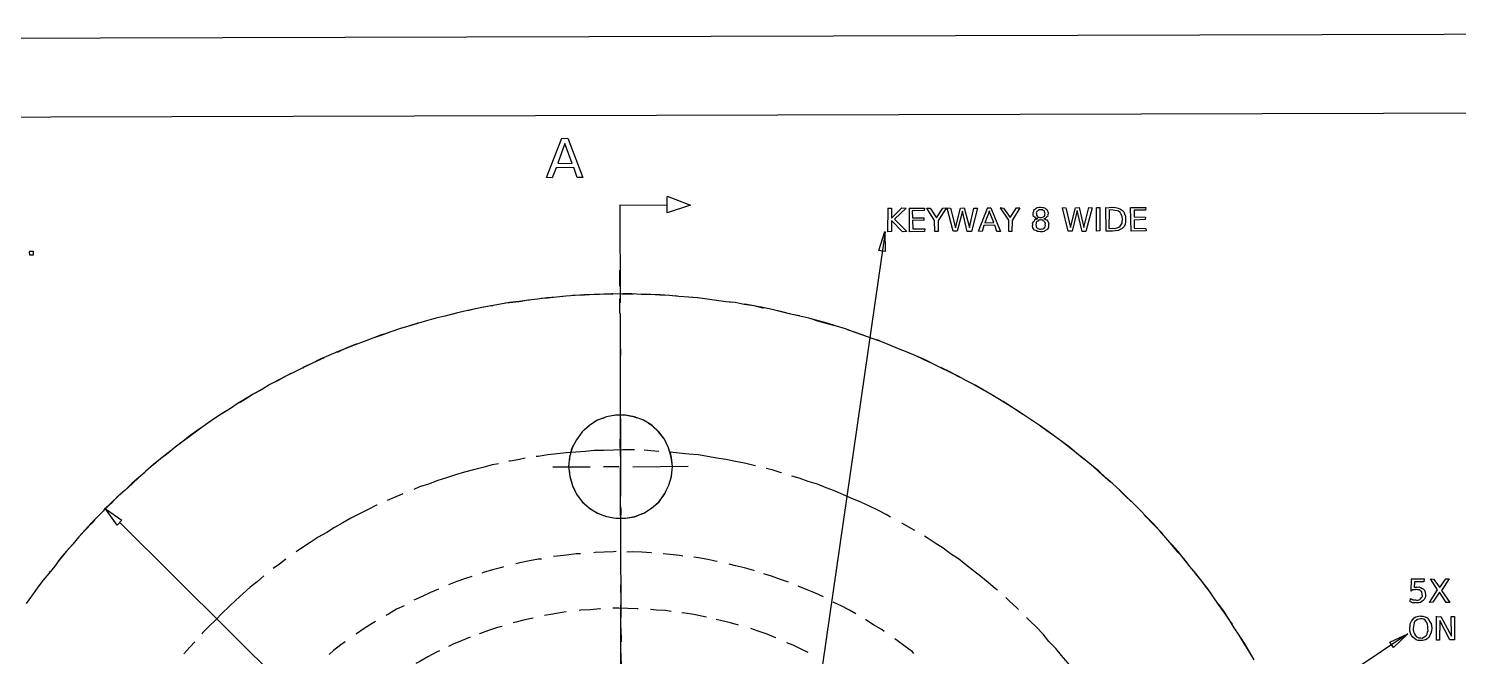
# Model space of a CAD drawing. Header units: millimetres. Extents: x -1 to 561, y -1 to 421.
# Drawn here: x 99.2 to 281.3, y 340.8 to 420.8 of the extents above; entities that cross this region are included whole.
import ezdxf

# ---------------------------------------------------------------- set-up
doc = ezdxf.new("R2010")
doc.units = ezdxf.units.MM

msp = doc.modelspace()

# ---------------------------------------------------------------- linework, layer by layer
for points in [[(0.59, -0.8), (560.56, 0.75), (559.4, 420.78), (-0.55, 419.26)], [(10.56, 9.27), (550.54, 10.73), (549.41, 410.71), (9.43, 409.22)], [(207.45, 392.51), (208.24, 394.91), (208.27, 392.37)], [(181.19, 364.99), (181.03, 366.19), (180.69, 367.39), (180.18, 368.47), (179.45, 369.39), (178.54, 370.24), (177.5, 370.9), (176.36, 371.32), (175.19, 371.52), (173.93, 371.52), (172.76, 371.3), (171.63, 370.88), (170.55, 370.19), (169.67, 369.39), (168.97, 368.4), (168.39, 367.35), (168.05, 366.18), (167.94, 364.98), (168.11, 363.75), (168.45, 362.59), (168.95, 361.45), (169.67, 360.5), (170.63, 359.69), (171.63, 359.06), (172.79, 358.61), (173.98, 358.39), (175.18, 358.42), (176.4, 358.61), (177.52, 359.06), (178.53, 359.7), (179.47, 360.5), (180.18, 361.5), (180.71, 362.63), (181.07, 363.74), (181.2, 365)], [(110.46, 357.53), (109.01, 359.62), (111.07, 358.17)], [(272.5, 342.6), (274.81, 343.69), (272.97, 341.93)]]:
    msp.add_lwpolyline(points, close=True)
for points in [[(167.05, 406.78), (167.85, 406.82), (169.78, 401.81), (169.04, 401.8), (168.6, 403.09), (166.38, 403.04), (165.87, 401.76), (165.14, 401.8), (167.09, 406.82)], [(167.48, 406.14), (166.57, 403.65), (168.39, 403.61), (167.48, 406.13)], [(180.51, 399.41), (183.49, 398.3), (180.5, 397.29), (180.49, 399.37)], [(174.46, 398.28), (180.48, 398.33)], [(174.49, 398.33), (174.54, 385.83)], [(208.61, 397.92), (209.07, 397.89), (209.05, 396.62), (210.4, 397.94), (210.94, 397.89), (209.45, 396.5), (211.04, 394.93), (210.46, 394.89), (209.08, 396.32), (209.06, 394.92), (208.62, 394.88), (208.65, 397.89)], [(211.3, 397.92), (213.25, 397.9), (213.22, 397.6), (211.72, 397.58), (211.76, 396.66), (213.19, 396.66), (213.17, 396.35), (211.76, 396.37), (211.77, 395.26), (213.3, 395.26), (213.28, 394.92), (211.34, 394.89), (211.35, 397.9)], [(213.51, 397.9), (213.99, 397.89), (214.81, 396.68), (215.62, 397.92), (216.08, 397.93), (215, 396.34), (215.03, 394.94), (214.6, 394.91), (214.56, 396.33), (213.55, 397.92)], [(216.21, 397.95), (216.56, 397.91), (217.22, 395.4), (217.85, 397.92), (218.31, 397.93), (218.98, 395.42), (219.57, 397.9), (220, 397.92), (219.26, 394.95), (218.7, 394.91), (218.11, 397.51), (217.44, 394.96), (216.93, 394.96), (216.15, 397.9)], [(221.27, 397.93), (221.73, 397.94), (222.93, 394.95), (222.47, 394.93), (222.21, 395.74), (220.82, 395.71), (220.61, 394.95), (220.16, 394.97), (221.3, 397.91)], [(221.54, 397.56), (220.96, 396.02), (222.08, 396.07), (221.49, 397.52)], [(222.92, 397.97), (223.32, 397.92), (224.18, 396.73), (224.99, 397.93), (225.42, 397.93), (224.43, 396.35), (224.4, 394.93), (224, 394.91), (224, 396.36), (222.94, 397.93)], [(227.68, 396.58), (227.55, 396.59), (227.4, 396.64), (227.35, 396.74), (227.28, 396.77), (227.16, 396.86), (227.11, 397), (227.12, 397.09), (227.1, 397.2), (227.09, 397.37), (227.18, 397.52), (227.24, 397.72), (227.36, 397.77), (227.47, 397.9), (227.63, 397.98), (227.85, 398.03), (228.06, 398.04), (228.28, 397.99), (228.43, 397.98), (228.63, 397.91), (228.76, 397.79), (228.87, 397.67), (228.92, 397.54), (228.99, 397.43), (229.04, 397.25), (228.99, 397.11), (228.95, 397.01), (228.97, 396.87), (228.84, 396.8), (228.76, 396.72), (228.69, 396.63), (228.59, 396.6), (228.45, 396.56), (228.58, 396.53), (228.74, 396.47), (228.87, 396.4), (228.9, 396.31), (229, 396.17), (229.08, 396.04), (229.09, 395.97), (229.07, 395.83), (229.07, 395.6), (229.05, 395.42), (228.93, 395.24), (228.86, 395.14), (228.65, 395.04), (228.52, 394.93), (228.28, 394.89), (228.06, 394.88), (227.8, 394.92), (227.64, 394.95), (227.46, 395.04), (227.29, 395.11), (227.16, 395.28), (227.08, 395.41), (227.02, 395.6), (227.06, 395.81), (227.02, 395.9), (227.05, 396.05), (227.13, 396.17), (227.22, 396.26), (227.27, 396.35), (227.38, 396.48), (227.51, 396.48), (227.64, 396.54)], [(227.51, 397.23), (227.53, 397.07), (227.54, 397), (227.61, 396.9), (227.64, 396.84), (227.71, 396.74), (227.81, 396.74), (227.91, 396.72), (228.06, 396.72), (228.2, 396.73), (228.31, 396.77), (228.42, 396.8), (228.47, 396.82), (228.53, 396.88), (228.58, 397.02), (228.61, 397.09), (228.63, 397.19), (228.61, 397.32), (228.55, 397.42), (228.53, 397.5), (228.5, 397.57), (228.37, 397.61), (228.27, 397.67), (228.21, 397.7), (228.06, 397.69), (227.95, 397.68), (227.84, 397.67), (227.76, 397.61), (227.67, 397.53), (227.58, 397.46), (227.53, 397.4), (227.49, 397.29), (227.52, 397.2)], [(230.83, 397.98), (231.25, 397.94), (231.85, 395.42), (232.49, 397.95), (232.97, 397.99), (233.54, 395.45), (234.18, 398), (234.61, 397.95), (233.83, 394.95), (233.35, 394.94), (232.72, 397.61), (232.07, 394.96), (231.58, 394.98), (230.84, 397.94)], [(235.17, 397.99), (235.58, 397.98), (235.58, 395.01), (235.18, 394.98), (235.16, 397.96)], [(236.34, 397.95), (237.18, 398.01), (237.61, 397.99), (237.95, 397.91), (238.24, 397.79), (238.48, 397.61), (238.63, 397.44), (238.75, 397.19), (238.87, 396.87), (238.88, 396.47), (238.88, 396.14), (238.82, 395.83), (238.66, 395.52), (238.46, 395.32), (238.25, 395.21), (237.93, 395.04), (237.6, 395), (237.2, 394.96), (236.39, 394.96), (236.34, 397.99)], [(236.77, 397.63), (236.74, 395.3), (237.26, 395.35), (237.55, 395.33), (237.8, 395.41), (238.02, 395.48), (238.2, 395.61), (238.28, 395.75), (238.42, 395.99), (238.46, 396.22), (238.48, 396.46), (238.42, 396.8), (238.39, 397.03), (238.29, 397.2), (238.2, 397.37), (237.97, 397.5), (237.82, 397.55), (237.52, 397.61), (237.28, 397.64), (236.75, 397.68)], [(239.56, 398), (241.45, 397.99), (241.42, 397.64), (239.97, 397.66), (239.97, 396.78), (241.4, 396.76), (241.38, 396.46), (239.95, 396.39), (239.95, 395.34), (241.46, 395.33), (241.5, 395), (239.57, 394.97), (239.52, 397.97)], [(228.04, 396.41), (227.91, 396.39), (227.8, 396.37), (227.71, 396.26), (227.58, 396.2), (227.54, 396.14), (227.47, 396.06), (227.47, 395.96), (227.44, 395.78), (227.47, 395.7), (227.5, 395.53), (227.53, 395.43), (227.61, 395.4), (227.72, 395.31), (227.81, 395.27), (227.94, 395.21), (228.06, 395.24), (228.21, 395.26), (228.32, 395.26), (228.46, 395.31), (228.52, 395.35), (228.61, 395.47), (228.64, 395.54), (228.66, 395.68), (228.65, 395.79), (228.66, 395.96), (228.65, 396.06), (228.57, 396.17), (228.52, 396.23), (228.4, 396.27), (228.34, 396.31), (228.2, 396.4), (228.04, 396.38)], [(208.26, 394.89), (194.51, 299.88)], [(99.32, 392.41), (99.76, 392.44), (99.77, 391.93), (99.37, 391.92), (99.31, 392.39)], [(174.49, 387.95), (174.49, 389.99)], [(255.24, 340.36), (254.64, 341.39), (254.02, 342.47), (253.35, 343.49), (252.71, 344.46), (252.07, 345.5), (251.38, 346.49), (250.69, 347.43), (249.98, 348.46), (249.33, 349.41), (248.59, 350.38), (247.81, 351.35), (247.07, 352.24), (246.35, 353.23), (245.53, 354.09), (244.78, 355.01), (243.98, 355.91), (243.19, 356.83), (242.38, 357.74), (241.53, 358.6), (240.72, 359.45), (239.86, 360.32), (238.98, 361.11), (238.15, 361.96), (237.27, 362.78), (236.36, 363.57), (235.46, 364.38), (234.52, 365.15), (233.61, 365.91), (232.66, 366.65), (231.72, 367.45), (230.76, 368.18), (229.81, 368.84), (228.85, 369.59), (227.86, 370.25), (226.84, 370.95), (225.83, 371.63), (224.85, 372.27), (223.82, 372.9), (222.81, 373.54), (221.77, 374.15), (220.72, 374.75), (219.73, 375.34), (218.62, 375.92), (217.56, 376.49), (216.5, 377.03), (215.45, 377.54), (214.34, 378.08), (213.24, 378.57), (212.16, 379.1), (211.06, 379.54), (209.95, 380), (208.86, 380.46), (207.73, 380.93), (206.61, 381.32), (205.43, 381.74), (204.32, 382.1), (203.21, 382.52), (202.06, 382.88), (200.87, 383.24), (199.76, 383.56), (198.54, 383.87), (197.39, 384.13), (196.23, 384.41), (195.1, 384.71), (193.89, 384.98), (192.7, 385.23), (191.56, 385.46), (190.32, 385.63), (189.15, 385.87), (187.97, 385.98), (186.78, 386.15), (185.61, 386.31), (184.41, 386.48), (183.21, 386.55), (182, 386.65), (180.81, 386.77), (179.59, 386.84), (178.4, 386.92), (177.19, 386.9), (176.02, 386.97), (174.84, 386.98), (173.59, 386.95), (172.43, 386.96), (171.24, 386.89), (169.98, 386.81), (168.79, 386.77), (167.6, 386.7), (166.43, 386.57), (165.23, 386.49), (164.01, 386.33), (162.86, 386.17), (161.66, 386.03), (160.45, 385.88), (159.3, 385.66), (158.09, 385.48), (156.92, 385.25), (155.7, 385.01), (154.54, 384.74), (153.34, 384.46), (152.18, 384.15), (151.03, 383.88), (149.87, 383.57), (148.7, 383.2), (147.61, 382.88), (146.42, 382.52), (145.3, 382.16), (144.16, 381.73), (143.04, 381.36), (141.93, 380.92), (140.76, 380.49), (139.69, 380.08), (138.54, 379.62), (137.44, 379.14), (136.33, 378.66), (135.26, 378.11), (134.18, 377.59), (133.11, 377.04), (132.03, 376.55), (130.98, 375.95), (129.92, 375.42), (128.87, 374.78), (127.8, 374.2), (126.8, 373.61), (125.77, 372.96), (124.78, 372.31), (123.73, 371.66), (122.76, 371.02), (121.72, 370.28), (120.75, 369.61), (119.78, 368.93), (118.82, 368.19), (117.87, 367.45), (116.96, 366.71), (116, 365.97), (115.09, 365.23), (114.14, 364.4), (113.29, 363.65), (112.38, 362.8), (111.5, 361.99), (110.62, 361.2), (109.72, 360.35), (108.91, 359.52), (108.06, 358.66), (107.22, 357.8), (106.38, 356.93), (105.61, 356.04), (104.84, 355.1), (104.04, 354.22), (103.26, 353.3), (102.53, 352.31), (101.77, 351.37), (101.02, 350.47), (100.3, 349.49), (99.56, 348.49), (98.87, 347.54)], [(162.96, 386.2), (162.86, 386.19), (161.67, 385.99), (160.44, 385.84), (159.92, 385.78)], [(167.14, 386.64), (166.41, 386.57), (165.23, 386.43), (164.47, 386.41)], [(171.9, 386.89), (171.2, 386.92), (169.99, 386.85), (168.79, 386.79), (168.44, 386.76)], [(176.2, 386.95), (176.03, 386.94), (174.78, 386.96), (173.59, 386.97), (173.46, 386.97)], [(174.49, 384.47), (174.48, 386.4)], [(180.22, 386.81), (179.6, 386.87), (178.43, 386.9), (177.56, 386.94)], [(184.31, 386.49), (183.21, 386.57), (182.01, 386.64), (181.57, 386.74)], [(188.76, 385.9), (187.97, 385.99), (186.8, 386.14), (185.9, 386.28)], [(153.81, 384.57), (153.39, 384.46), (152.21, 384.15), (151.05, 383.88), (150.86, 383.81)], [(158.32, 385.48), (158.07, 385.45), (156.92, 385.23), (155.72, 385.01), (155.09, 384.82)], [(174.51, 384.49), (174.5, 382.38)], [(192.91, 385.19), (192.7, 385.18), (191.57, 385.45), (190.38, 385.67), (190.15, 385.65)], [(197.37, 384.18), (196.22, 384.41), (195.04, 384.68), (194.33, 384.87)], [(149.27, 383.35), (148.76, 383.24), (147.56, 382.87), (146.56, 382.59)], [(174.55, 370.13), (174.55, 383.17)], [(201.87, 382.92), (200.91, 383.18), (199.7, 383.52), (198.84, 383.8)], [(206.03, 381.53), (205.48, 381.74), (204.35, 382.11), (203.45, 382.41)], [(140.94, 380.56), (140.78, 380.54), (139.64, 380.07), (138.57, 379.56), (138.38, 379.54)], [(145.04, 382.04), (144.13, 381.78), (143.03, 381.36), (142.27, 381.05)], [(174.51, 380.9), (174.56, 379.14)], [(209.95, 380.04), (209.98, 380), (208.85, 380.45), (207.7, 380.92), (207.24, 381.12)], [(136.84, 378.84), (136.37, 378.62), (135.24, 378.1), (134.19, 377.63), (134.1, 377.53)], [(214.1, 378.19), (213.26, 378.62), (212.16, 379.11), (211.36, 379.44)], [(132.67, 376.87), (132.04, 376.56), (130.96, 375.99), (130.44, 375.69)], [(174.51, 377.49), (174.58, 364.71)], [(218.09, 376.2), (217.57, 376.46), (216.51, 377.04), (215.44, 377.58), (215.36, 377.63)], [(221.88, 374.1), (221.78, 374.19), (220.77, 374.73), (219.68, 375.35), (219.57, 375.4)], [(129.08, 374.88), (128.87, 374.79), (127.81, 374.19), (126.82, 373.57), (126.15, 373.16)], [(174.61, 362.32), (174.57, 373.56)], [(225.81, 371.63), (224.84, 372.27), (223.87, 372.91), (223.29, 373.27)], [(124.81, 372.34), (124.77, 372.29), (123.75, 371.7), (122.75, 371.02), (122.23, 370.68)], [(176.7, 371.16), (176.39, 371.28), (175.13, 371.53), (173.96, 371.53), (173.82, 371.47)], [(121.13, 369.87), (120.8, 369.64), (119.81, 368.92), (118.83, 368.17), (118.41, 367.89)], [(172.53, 371.2), (171.58, 370.89), (170.6, 370.22), (169.95, 369.61)], [(180.32, 368.14), (180.15, 368.48), (179.41, 369.39), (178.57, 370.21), (178.14, 370.47)], [(229.68, 368.93), (228.86, 369.55), (227.88, 370.24), (226.97, 370.86)], [(168.96, 368.43), (168.97, 368.41), (168.38, 367.34), (168.09, 366.17), (168.05, 365.82)], [(174.57, 366.33), (174.53, 368.48)], [(233.56, 365.93), (232.64, 366.7), (231.75, 367.4), (230.97, 367.99)], [(117.33, 367.04), (116.97, 366.74), (115.98, 365.98), (115.1, 365.22)], [(162.42, 366.05), (161.69, 365.9), (160.5, 365.69), (160.36, 365.66)], [(176.34, 367.1), (176.03, 367.11), (174.88, 367.1), (173.69, 367.09), (172.46, 367.02), (171.23, 367.02), (170.09, 366.91), (168.86, 366.82), (167.64, 366.74), (166.49, 366.61), (165.31, 366.47), (164.06, 366.27), (163.82, 366.27)], [(179.45, 366.91), (178.44, 366.98), (177.58, 367.06)], [(191.77, 365.09), (191.53, 365.12), (190.37, 365.42), (189.22, 365.62), (187.99, 365.89), (186.83, 366.05), (185.63, 366.28), (184.48, 366.46), (183.28, 366.56), (182.03, 366.7), (180.9, 366.82), (180.88, 366.85)], [(181.2, 365), (181.05, 366.16), (180.89, 366.9)], [(113.99, 364.24), (113.25, 363.61), (112.4, 362.85), (111.7, 362.19)], [(159.01, 365.35), (158.22, 365.19), (157.02, 364.88), (155.84, 364.57), (154.7, 364.26), (153.55, 363.94), (152.42, 363.54), (151.29, 363.22), (150.1, 362.76), (148.97, 362.4), (148.23, 362.07)], [(165.95, 364.95), (170.72, 364.93)], [(168.02, 364.51), (168.11, 363.7), (168.44, 362.53), (168.89, 361.64)], [(172.4, 364.98), (174.41, 364.98)], [(174.6, 352.36), (174.57, 364.88)], [(176.13, 364.93), (183.18, 365.02)], [(180.87, 363.12), (181.04, 363.8), (181.17, 364.97), (181.14, 364.99)], [(195.04, 364.22), (195, 364.18), (193.87, 364.55), (193.11, 364.75)], [(236.9, 363.04), (236.32, 363.55), (235.42, 364.34), (234.74, 365)], [(174.57, 363.27), (174.58, 361.2)], [(208.93, 358.54), (208.41, 358.88), (207.32, 359.43), (206.27, 359.95), (205.17, 360.43), (204.03, 360.91), (202.94, 361.4), (201.82, 361.88), (200.73, 362.29), (199.63, 362.74), (198.44, 363.09), (197.31, 363.51), (196.37, 363.78)], [(110.53, 361.15), (109.75, 360.33), (108.88, 359.54), (108.68, 359.27)], [(146.86, 361.49), (146.77, 361.46), (145.68, 361), (144.86, 360.66)], [(169.71, 360.51), (170.63, 359.65), (171.67, 359.04), (172.4, 358.75)], [(174.6, 358.79), (174.57, 361.03)], [(178.53, 359.7), (178.55, 359.68), (179.47, 360.52), (180.21, 361.51), (180.39, 361.94)], [(240.35, 359.8), (239.82, 360.31), (238.97, 361.1), (238.1, 361.97), (238.06, 362.01)], [(143.58, 360.06), (143.48, 360.05), (142.37, 359.48), (141.34, 358.98), (140.24, 358.41), (139.19, 357.81), (138.14, 357.21), (137.15, 356.6), (136.08, 355.98), (135.05, 355.33), (134.09, 354.69), (133.26, 354.14)], [(174.06, 358.41), (175.22, 358.4), (176.39, 358.6), (177.33, 359.01)], [(174.59, 359.65), (174.57, 357.87)], [(243.61, 356.42), (243.18, 356.85), (242.34, 357.7), (241.5, 358.58), (241.3, 358.84)], [(107.65, 358.26), (107.25, 357.78), (106.39, 356.89), (105.73, 356.16)], [(242.33, 227.06), (110.8, 357.84)], [(174.61, 356.33), (174.6, 357.42)], [(212.06, 356.86), (211.58, 357.1), (210.49, 357.73), (210.4, 357.75)], [(174.58, 356.48), (174.62, 345.8)], [(222.55, 349.22), (222.32, 349.42), (221.36, 350.22), (220.43, 350.99), (219.51, 351.72), (218.55, 352.48), (217.58, 353.21), (216.59, 353.85), (215.65, 354.57), (214.61, 355.22), (213.59, 355.89), (213.27, 356.11)], [(246.66, 352.76), (246.3, 353.24), (245.55, 354.16), (244.78, 355.06), (244.65, 355.17)], [(104.75, 354.99), (104.03, 354.19), (103.24, 353.26), (102.88, 352.8)], [(164.51, 353.2), (164.14, 353.18), (162.98, 352.97), (161.75, 352.71), (161.22, 352.58)], [(169.45, 353.88), (168.92, 353.87), (167.67, 353.7), (166.49, 353.57), (166.05, 353.51)], [(173.99, 354.15), (173.67, 354.14), (172.5, 354.08), (171.32, 354.03), (171.16, 354)], [(178.51, 354.02), (178.48, 353.99), (177.29, 354.1), (176.13, 354.11), (175.37, 354.1)], [(182.49, 353.59), (182.07, 353.66), (180.9, 353.78), (179.98, 353.86)], [(186.86, 352.91), (186.82, 352.89), (185.69, 353.13), (184.48, 353.36), (183.92, 353.44)], [(101.95, 351.64), (101.78, 351.37), (100.99, 350.45), (100.29, 349.48), (99.97, 349.07)], [(131.93, 353.18), (131.15, 352.55), (130.34, 352)], [(159.65, 352.21), (159.46, 352.12), (158.28, 351.83), (157.11, 351.5), (156.89, 351.4)], [(191.62, 351.71), (191.55, 351.75), (190.37, 352.07), (189.2, 352.34), (188.41, 352.57)], [(249.71, 348.9), (249.3, 349.42), (248.58, 350.4), (247.82, 351.34), (247.72, 351.46)], [(129.14, 351.07), (128.28, 350.32), (127.41, 349.61), (126.48, 348.76), (125.58, 347.98), (124.73, 347.16), (123.86, 346.31), (123.02, 345.47), (122.14, 344.61), (121.36, 343.79), (121.25, 343.64)], [(155.65, 350.96), (154.84, 350.73), (153.71, 350.33), (152.67, 349.9)], [(174.6, 348.94), (174.63, 350.97)], [(195.94, 350.24), (194.93, 350.6), (193.79, 351.01), (192.83, 351.34)], [(200.39, 348.37), (199.41, 348.85), (198.31, 349.3), (197.19, 349.75)], [(275.22, 350.69), (276.88, 350.69), (276.87, 350.32), (275.66, 350.31), (275.6, 349.58), (275.66, 349.61), (275.74, 349.59), (275.79, 349.62), (275.78, 349.61), (275.86, 349.62), (275.89, 349.68), (275.91, 349.63), (275.99, 349.63), (276.21, 349.67), (276.41, 349.58), (276.65, 349.47), (276.75, 349.41), (276.94, 349.23), (276.99, 349.09), (277.02, 348.89), (277.06, 348.67), (277.05, 348.41), (276.98, 348.22), (276.9, 348.04), (276.75, 347.91), (276.61, 347.79), (276.42, 347.66), (276.16, 347.62), (275.94, 347.63), (275.81, 347.65), (275.75, 347.62), (275.63, 347.61), (275.57, 347.62), (275.41, 347.64), (275.32, 347.68), (275.27, 347.72), (275.12, 347.76), (275.15, 348.18), (275.24, 348.12), (275.35, 348.07), (275.42, 348.03), (275.54, 348.02), (275.58, 347.96), (275.71, 348), (275.78, 347.99), (275.9, 347.95), (276.07, 347.96), (276.24, 348.01), (276.33, 348.03), (276.44, 348.14), (276.52, 348.25), (276.64, 348.37), (276.67, 348.49), (276.64, 348.67), (276.65, 348.77), (276.6, 348.95), (276.58, 349.06), (276.46, 349.12), (276.38, 349.19), (276.26, 349.27), (276.06, 349.29), (275.89, 349.31), (275.8, 349.29), (275.75, 349.31), (275.63, 349.26), (275.59, 349.28), (275.5, 349.27), (275.43, 349.26), (275.32, 349.2), (275.25, 349.13), (275.27, 350.66)], [(277.69, 350.7), (278.09, 350.65), (278.87, 349.56), (279.63, 350.67), (280.08, 350.7), (279.09, 349.21), (280.15, 347.68), (279.71, 347.67), (278.85, 348.98), (277.99, 347.7), (277.56, 347.66), (278.61, 349.28), (277.71, 350.67)], [(151.4, 349.37), (150.38, 348.95), (149.29, 348.45), (148.25, 347.96)], [(204.53, 346.24), (203.72, 346.67), (202.67, 347.26), (201.64, 347.73)], [(225.23, 346.76), (225, 347.04), (224.09, 347.84), (223.64, 348.29)], [(147, 347.26), (146.06, 346.82), (145.02, 346.18), (144.68, 346.03)], [(167.66, 346.47), (167.1, 346.38), (165.96, 346.19), (164.87, 346)], [(172.01, 346.84), (171.94, 346.84), (170.74, 346.74), (169.48, 346.69), (169.32, 346.63)], [(176.81, 346.88), (176.7, 346.87), (175.51, 346.89), (174.34, 346.95), (173.6, 346.93)], [(174.61, 337.05), (174.61, 347.39)], [(181.02, 346.54), (180.31, 346.66), (179.13, 346.71), (178.4, 346.77)], [(185.51, 345.82), (185.08, 345.9), (183.88, 346.15), (182.75, 346.29), (182.36, 346.36)], [(252.47, 344.89), (252.05, 345.48), (251.41, 346.5), (250.69, 347.44), (250.59, 347.6)], [(276.45, 345.91), (276.72, 345.93), (277.02, 345.83), (277.28, 345.71), (277.49, 345.48), (277.59, 345.25), (277.77, 344.99), (277.81, 344.71), (277.87, 344.4), (277.82, 344.04), (277.75, 343.74), (277.62, 343.47), (277.49, 343.24), (277.28, 343.02), (277.05, 342.93), (276.72, 342.84), (276.47, 342.81), (276.14, 342.83), (275.89, 342.9), (275.66, 343.08), (275.43, 343.27), (275.28, 343.46), (275.15, 343.76), (275.05, 344.06), (275.08, 344.36), (275.1, 344.72), (275.13, 344.97), (275.28, 345.27), (275.47, 345.5), (275.63, 345.71), (275.85, 345.84), (276.16, 345.91), (276.45, 345.96)], [(278.46, 345.85), (279.03, 345.9), (280.36, 343.38), (280.31, 345.88), (280.74, 345.9), (280.76, 342.91), (280.17, 342.92), (278.89, 345.39), (278.85, 342.88), (278.48, 342.89), (278.47, 345.91)], [(143.36, 345.24), (142.96, 345), (141.93, 344.36), (140.96, 343.66), (140.85, 343.63)], [(159.49, 344.62), (158.91, 344.5), (157.74, 344.09), (156.62, 343.67), (156.65, 343.71)], [(163.46, 345.67), (162.39, 345.44), (161.24, 345.16), (160.89, 345.06)], [(174.61, 344.44), (174.66, 342.66)], [(189.57, 344.78), (188.58, 345.09), (187.47, 345.35), (186.76, 345.52)], [(194.34, 343.16), (194.32, 343.16), (193.22, 343.63), (192.09, 344.03), (191.17, 344.34)], [(208.13, 343.98), (207.86, 344.19), (206.79, 344.83), (205.79, 345.47), (205.78, 345.5)], [(234.5, 335.9), (234.37, 336.11), (233.66, 337.09), (232.94, 338.05), (232.24, 339.04), (231.51, 339.99), (230.72, 340.91), (229.98, 341.8), (229.12, 342.71), (228.37, 343.64), (227.51, 344.52), (226.7, 345.33), (226.26, 345.77)], [(276.43, 345.59), (276.24, 345.55), (276.03, 345.52), (275.87, 345.38), (275.72, 345.28), (275.61, 345.06), (275.57, 344.85), (275.53, 344.63), (275.49, 344.35), (275.51, 344.13), (275.57, 343.86), (275.64, 343.66), (275.77, 343.47), (275.91, 343.31), (276.06, 343.25), (276.21, 343.15), (276.48, 343.16), (276.65, 343.14), (276.87, 343.23), (277.04, 343.37), (277.17, 343.48), (277.28, 343.63), (277.33, 343.9), (277.41, 344.12), (277.38, 344.37), (277.38, 344.63), (277.31, 344.87), (277.25, 345.1), (277.12, 345.29), (277.02, 345.41), (276.85, 345.54), (276.64, 345.59), (276.45, 345.58)], [(120.36, 342.65), (119.72, 341.98), (118.97, 341.12)], [(139.5, 342.67), (138.96, 342.29), (138.02, 341.56), (137.45, 341.04)], [(155.4, 343.24), (154.39, 342.81), (153.27, 342.35), (152.65, 342.07)], [(198.45, 341.29), (197.66, 341.7), (196.53, 342.24), (195.74, 342.54)], [(211.91, 341.17), (211.73, 341.38), (210.8, 342.08), (209.78, 342.83), (209.5, 343.04)], [(274.8, 343.69), (244.87, 323.57)], [(254.85, 340.99), (254.61, 341.41), (253.99, 342.45), (253.35, 343.49), (253.35, 343.45)], [(151.5, 341.49), (151.12, 341.33), (150.03, 340.76), (149.01, 340.15), (148.49, 339.88)], [(174.6, 341.22), (174.65, 339.28)]]:
    msp.add_lwpolyline(points)

doc.saveas('drawing.dxf')
